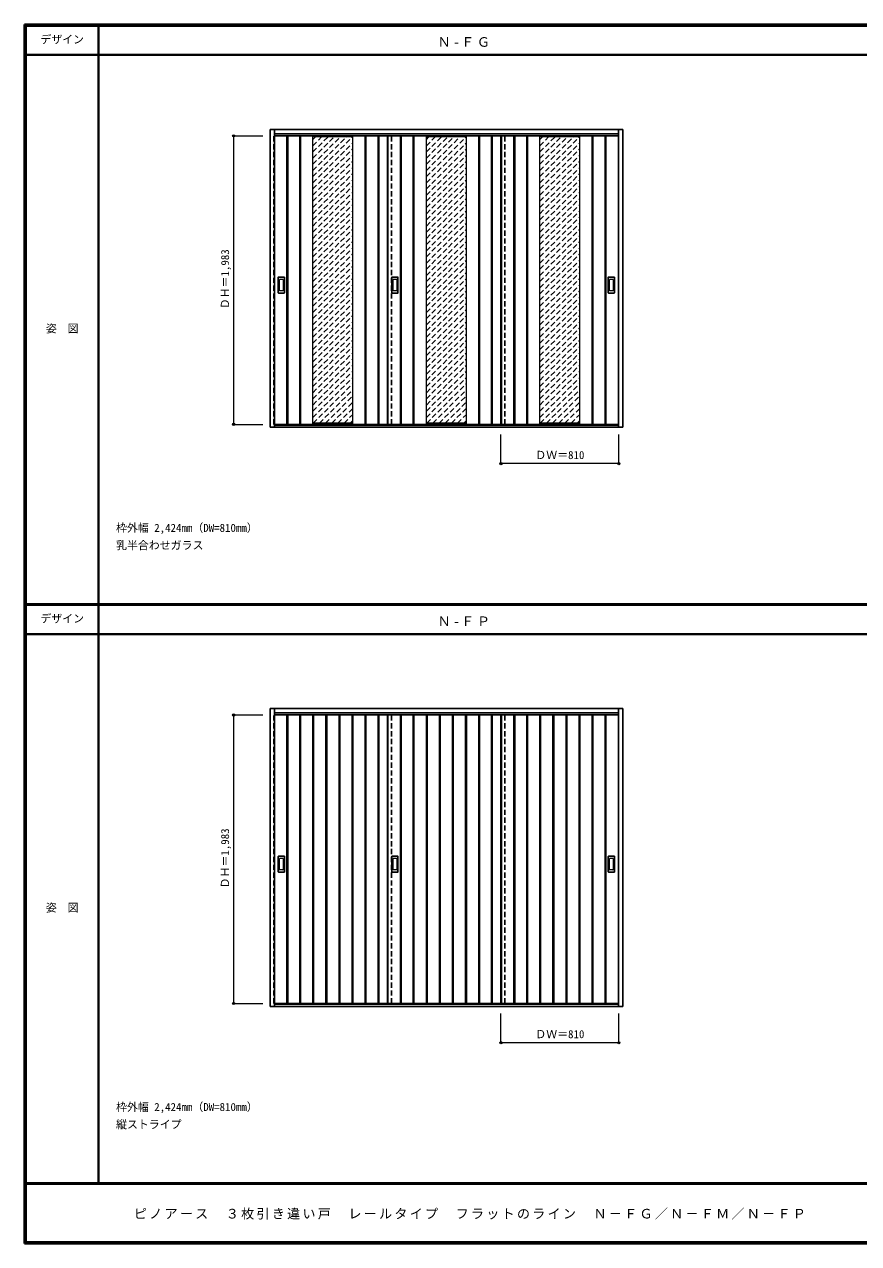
# Model space of a CAD drawing. Units: millimetres, scale not verified. Extents: x -6000 to 5700, y -4307 to 4175.
# Drawn here: x -6000 to -267, y -4205 to 4175 of the extents above; entities that cross this region are included whole.
import ezdxf
from ezdxf.enums import TextEntityAlignment as Align

# ---------------------------------------------------------------- set-up
doc = ezdxf.new("R2010")
doc.units = ezdxf.units.MM
doc.header["$LTSCALE"] = 30
doc.header["$PDMODE"] = 32
doc.header["$PDSIZE"] = 15
doc.linetypes.add('DASHED1', pattern=[1.8, 1.2, -0.6])
for name, color, linetype, lineweight in [('0-2_扉', 4, 'DASHED1', 9), ('0-3_仕上げ', 3, 'Continuous', 25), ('0-4_枠', 3, 'Continuous', 25), ('0-6_引手', 3, 'Continuous', 25), ('0-B_寸法', 4, 'Continuous', 9), ('0-C_ハッチ', 4, 'DASHED1', 9), ('F-1_枠', 6, 'Continuous', 40)]:
    doc.layers.add(name, color=color, linetype=linetype, lineweight=lineweight)
doc.layers.add('0-A_文字', color=7, linetype='Continuous')
doc.layers.add('F-A_文字', color=7, linetype='Continuous')
doc.styles.add('ＭＳ ゴシック', font='')
doc.styles.get('ＭＳ ゴシック').set_extended_font_data('MS Gothic')

msp = doc.modelspace()

# ---------------------------------------------------------------- linework, layer by layer
at = {"layer": '0-2_扉'}
for p, q in [((-4285, 3409), (-4282, 3409)), ((-3475, 1426), (-3475, 3409)), ((-2695, 1426), (-2695, 3409)), ((-1915, 3409), (-1918, 3409)), ((-4285, -571.5), (-4282, -571.5)), ((-3475, -2554.5), (-3475, -571.5)), ((-2695, -2554.5), (-2695, -571.5)), ((-1915, -571.5), (-1918, -571.5))]:
    msp.add_line(p, q, dxfattribs=at)
at = {"layer": '0-2_扉', "color": 3, "linetype": 'Continuous', "lineweight": 25}
for p, q in [((-4282, 3409), (-1918, 3409)), ((-3505, 3409), (-3505, 1426)), ((-2725, 1426), (-2725, 3409)), ((-4282, 1426), (-1918, 1426)), ((-4282, -571.5), (-1918, -571.5)), ((-3505, -571.5), (-3505, -2554.5)), ((-2725, -2554.5), (-2725, -571.5)), ((-4282, -2554.5), (-1918, -2554.5))]:
    msp.add_line(p, q, dxfattribs=at)
at = {"layer": '0-2_扉'}
for points in [[(-4282, 1426), (-4285, 1426), (-4285, 3409)], [(-1918, 1426), (-1915, 1426), (-1915, 3409)], [(-4282, -2554.5), (-4285, -2554.5), (-4285, -571.5)], [(-1918, -2554.5), (-1915, -2554.5), (-1915, -571.5)]]:
    msp.add_lwpolyline(points, dxfattribs=at)
at = {"layer": '0-3_仕上げ'}
for p, q in [((-4195.5, 1426), (-4195.5, 3409)), ((-4190.5, 1426), (-4190.5, 3409)), ((-4107.5, 1426), (-4107.5, 3409)), ((-4102.5, 1426), (-4102.5, 3409)), ((-3657.5, 1426), (-3657.5, 3409)), ((-3652.5, 1426), (-3652.5, 3409)), ((-3569.5, 1426), (-3569.5, 3409)), ((-3564.5, 1426), (-3564.5, 3409)), ((-3502, 1426), (-3502, 3409)), ((-3415.5, 1426), (-3415.5, 3409)), ((-3410.5, 1426), (-3410.5, 3409)), ((-3327.5, 1426), (-3327.5, 3409)), ((-3322.5, 1426), (-3322.5, 3409)), ((-2877.5, 1426), (-2877.5, 3409)), ((-2872.5, 1426), (-2872.5, 3409)), ((-2789.5, 1426), (-2789.5, 3409)), ((-2784.5, 1426), (-2784.5, 3409)), ((-2722, 1426), (-2722, 3409)), ((-2635.5, 1426), (-2635.5, 3409)), ((-2630.5, 1426), (-2630.5, 3409)), ((-2547.5, 1426), (-2547.5, 3409)), ((-2542.5, 1426), (-2542.5, 3409)), ((-2097.5, 1426), (-2097.5, 3409)), ((-2092.5, 1426), (-2092.5, 3409)), ((-2009.5, 1426), (-2009.5, 3409)), ((-2004.5, 1426), (-2004.5, 3409)), ((-4195.5, -571.5), (-4195.5, -2554.5)), ((-4190.5, -571.5), (-4190.5, -2554.5)), ((-4107.5, -571.5), (-4107.5, -2554.5)), ((-4102.5, -571.5), (-4102.5, -2554.5)), ((-4017.5, -571.5), (-4017.5, -2554.5)), ((-4012.5, -571.5), (-4012.5, -2554.5)), ((-3927.5, -571.5), (-3927.5, -2554.5)), ((-3922.5, -571.5), (-3922.5, -2554.5)), ((-3837.5, -2554.5), (-3837.5, -571.5)), ((-3832.5, -2554.5), (-3832.5, -571.5)), ((-3747.5, -2554.5), (-3747.5, -571.5)), ((-3742.5, -2554.5), (-3742.5, -571.5)), ((-3657.5, -2554.5), (-3657.5, -571.5)), ((-3652.5, -2554.5), (-3652.5, -571.5)), ((-3569.5, -2554.5), (-3569.5, -571.5)), ((-3564.5, -2554.5), (-3564.5, -571.5)), ((-3502, -2554.5), (-3502, -571.5)), ((-3415.5, -571.5), (-3415.5, -2554.5)), ((-3410.5, -571.5), (-3410.5, -2554.5)), ((-3327.5, -571.5), (-3327.5, -2554.5)), ((-3322.5, -571.5), (-3322.5, -2554.5)), ((-3237.5, -571.5), (-3237.5, -2554.5)), ((-3232.5, -571.5), (-3232.5, -2554.5)), ((-3147.5, -571.5), (-3147.5, -2554.5)), ((-3142.5, -571.5), (-3142.5, -2554.5)), ((-3057.5, -2554.5), (-3057.5, -571.5)), ((-3052.5, -2554.5), (-3052.5, -571.5)), ((-2967.5, -2554.5), (-2967.5, -571.5)), ((-2962.5, -2554.5), (-2962.5, -571.5)), ((-2877.5, -2554.5), (-2877.5, -571.5)), ((-2872.5, -2554.5), (-2872.5, -571.5)), ((-2789.5, -2554.5), (-2789.5, -571.5)), ((-2784.5, -2554.5), (-2784.5, -571.5)), ((-2722, -2554.5), (-2722, -571.5)), ((-2635.5, -571.5), (-2635.5, -2554.5)), ((-2630.5, -571.5), (-2630.5, -2554.5)), ((-2547.5, -571.5), (-2547.5, -2554.5)), ((-2542.5, -571.5), (-2542.5, -2554.5)), ((-2457.5, -571.5), (-2457.5, -2554.5)), ((-2452.5, -571.5), (-2452.5, -2554.5)), ((-2367.5, -571.5), (-2367.5, -2554.5)), ((-2362.5, -571.5), (-2362.5, -2554.5)), ((-2277.5, -2554.5), (-2277.5, -571.5)), ((-2272.5, -2554.5), (-2272.5, -571.5)), ((-2187.5, -2554.5), (-2187.5, -571.5)), ((-2182.5, -2554.5), (-2182.5, -571.5)), ((-2097.5, -2554.5), (-2097.5, -571.5)), ((-2092.5, -2554.5), (-2092.5, -571.5)), ((-2009.5, -2554.5), (-2009.5, -571.5)), ((-2004.5, -2554.5), (-2004.5, -571.5))]:
    msp.add_line(p, q, dxfattribs=at)
at = {"layer": '0-3_仕上げ', "color": 7, "lineweight": 18}
for p, q in [((-4017.5, 1426), (-4017.5, 3409)), ((-3742.5, 3401), (-4017.5, 3401)), ((-3742.5, 1426), (-3742.5, 3409)), ((-3237.5, 1426), (-3237.5, 3409)), ((-2962.5, 3401), (-3237.5, 3401)), ((-2962.5, 1426), (-2962.5, 3409)), ((-2457.5, 1426), (-2457.5, 3409)), ((-2182.5, 3401), (-2457.5, 3401)), ((-2182.5, 1426), (-2182.5, 3409)), ((-3742.5, 1434), (-4017.5, 1434)), ((-2962.5, 1434), (-3237.5, 1434)), ((-2182.5, 1434), (-2457.5, 1434))]:
    msp.add_line(p, q, dxfattribs=at)
at = {"layer": '0-3_仕上げ', "linetype": 'DASHED1'}
for p, q in [((-3478, 1426), (-3478, 3409)), ((-2698, 1426), (-2698, 3409)), ((-3478, -2554.5), (-3478, -571.5)), ((-2698, -2554.5), (-2698, -571.5))]:
    msp.add_line(p, q, dxfattribs=at)
at = {"layer": '0-4_枠'}
for p, q in [((-4312, 3453), (-1888, 3453)), ((-4312, 1406), (-4312, 3453)), ((-4282, 1406), (-4282, 3453)), ((-1918, 1406), (-1918, 3453)), ((-1888, 1406), (-1888, 3453)), ((-4282, 3423), (-1918, 3423)), ((-1888, 1406), (-4312, 1406)), ((-1918, 1421), (-4282, 1421)), ((-4312, -527.5), (-1888, -527.5)), ((-4312, -2574.5), (-4312, -527.5)), ((-4282, -2574.5), (-4282, -527.5)), ((-4282, -557.5), (-1918, -557.5)), ((-1918, -2574.5), (-1918, -527.5)), ((-1888, -2574.5), (-1888, -527.5)), ((-1888, -2574.5), (-4312, -2574.5)), ((-1918, -2559.5), (-4282, -2559.5))]:
    msp.add_line(p, q, dxfattribs=at)
at = {"layer": '0-6_引手'}
for p, q in [((-4255, 2330), (-4255, 2437)), ((-4214.5, 2438.5), (-4253.5, 2438.5)), ((-4213, 2437), (-4213, 2330)), ((-3475, 2330), (-3475, 2437)), ((-3434.5, 2438.5), (-3473.5, 2438.5)), ((-3433, 2437), (-3433, 2330)), ((-1987, 2330), (-1987, 2437)), ((-1946.5, 2438.5), (-1985.5, 2438.5)), ((-1945, 2437), (-1945, 2330)), ((-4214.5, 2328.5), (-4253.5, 2328.5)), ((-3434.5, 2328.5), (-3473.5, 2328.5)), ((-1946.5, 2328.5), (-1985.5, 2328.5)), ((-4255, -1650.5), (-4255, -1543.5)), ((-4214.5, -1542), (-4253.5, -1542)), ((-4213, -1543.5), (-4213, -1650.5)), ((-3475, -1650.5), (-3475, -1543.5)), ((-3434.5, -1542), (-3473.5, -1542)), ((-3433, -1543.5), (-3433, -1650.5)), ((-1987, -1650.5), (-1987, -1543.5)), ((-1946.5, -1542), (-1985.5, -1542)), ((-1945, -1543.5), (-1945, -1650.5)), ((-4214.5, -1652), (-4253.5, -1652)), ((-3434.5, -1652), (-3473.5, -1652)), ((-1946.5, -1652), (-1985.5, -1652))]:
    msp.add_line(p, q, dxfattribs=at)
at = {"layer": '0-6_引手', "color": 7, "lineweight": 18}
for p, q in [((-4246.5, 2346), (-4246.5, 2421)), ((-4223, 2422.5), (-4245, 2422.5)), ((-4221.5, 2421), (-4221.5, 2346)), ((-3466.5, 2346), (-3466.5, 2421)), ((-3443, 2422.5), (-3465, 2422.5)), ((-3441.5, 2421), (-3441.5, 2346)), ((-1978.5, 2346), (-1978.5, 2421)), ((-1955, 2422.5), (-1977, 2422.5)), ((-1953.5, 2421), (-1953.5, 2346)), ((-4223, 2344.5), (-4245, 2344.5)), ((-3443, 2344.5), (-3465, 2344.5)), ((-1955, 2344.5), (-1977, 2344.5)), ((-4246.5, -1634.5), (-4246.5, -1559.5)), ((-4223, -1558), (-4245, -1558)), ((-4221.5, -1559.5), (-4221.5, -1634.5)), ((-3466.5, -1634.5), (-3466.5, -1559.5)), ((-3443, -1558), (-3465, -1558)), ((-3441.5, -1559.5), (-3441.5, -1634.5)), ((-1978.5, -1634.5), (-1978.5, -1559.5)), ((-1955, -1558), (-1977, -1558)), ((-1953.5, -1559.5), (-1953.5, -1634.5)), ((-4223, -1636), (-4245, -1636)), ((-3443, -1636), (-3465, -1636)), ((-1955, -1636), (-1977, -1636))]:
    msp.add_line(p, q, dxfattribs=at)
at = {"layer": '0-6_引手'}
for centre, start, end in [((-4253.5, 2437), 90, 180), ((-4214.5, 2437), 0, 90), ((-3473.5, 2437), 90, 180), ((-3434.5, 2437), 0, 90), ((-1985.5, 2437), 90, 180), ((-1946.5, 2437), 0, 90), ((-4253.5, 2330), 180, 270), ((-4214.5, 2330), 270, 0), ((-3473.5, 2330), 180, 270), ((-3434.5, 2330), 270, 0), ((-1985.5, 2330), 180, 270), ((-1946.5, 2330), 270, 0), ((-4253.5, -1543.5), 90, 180), ((-4214.5, -1543.5), 0, 90), ((-3473.5, -1543.5), 90, 180), ((-3434.5, -1543.5), 0, 90), ((-1985.5, -1543.5), 90, 180), ((-1946.5, -1543.5), 0, 90), ((-4253.5, -1650.5), 180, 270), ((-4214.5, -1650.5), 270, 0), ((-3473.5, -1650.5), 180, 270), ((-3434.5, -1650.5), 270, 0), ((-1985.5, -1650.5), 180, 270), ((-1946.5, -1650.5), 270, 0)]:
    msp.add_arc(centre, 1.5, start, end, dxfattribs=at)
at = {"layer": '0-6_引手', "color": 7, "lineweight": 18}
for centre, start, end in [((-4245, 2421), 90, 180), ((-4223, 2421), 0, 90), ((-3465, 2421), 90, 180), ((-3443, 2421), 0, 90), ((-1977, 2421), 90, 180), ((-1955, 2421), 0, 90), ((-4245, 2346), 180, 270), ((-4223, 2346), 270, 0), ((-3465, 2346), 180, 270), ((-3443, 2346), 270, 0), ((-1977, 2346), 180, 270), ((-1955, 2346), 270, 0), ((-4245, -1559.5), 90, 180), ((-4223, -1559.5), 0, 90), ((-3465, -1559.5), 90, 180), ((-3443, -1559.5), 0, 90), ((-1977, -1559.5), 90, 180), ((-1955, -1559.5), 0, 90), ((-4245, -1634.5), 180, 270), ((-4223, -1634.5), 270, 0), ((-3465, -1634.5), 180, 270), ((-3443, -1634.5), 270, 0), ((-1977, -1634.5), 180, 270), ((-1955, -1634.5), 270, 0)]:
    msp.add_arc(centre, 1.5, start, end, dxfattribs=at)
at = {"layer": '0-B_寸法'}
for p, q in [((-4562, 3409), (-4562, 1426)), ((-4562, 3409), (-4362, 3409)), ((-4562, 1426), (-4362, 1426)), ((-2725, 1156), (-2725, 1356)), ((-1915, 1156), (-1915, 1356)), ((-1915, 1156), (-2725, 1156)), ((-4562, -571.5), (-4562, -2554.5)), ((-4562, -571.5), (-4362, -571.5)), ((-4562, -2554.5), (-4362, -2554.5)), ((-2725, -2824.5), (-2725, -2624.5)), ((-1915, -2824.5), (-1915, -2624.5)), ((-1915, -2824.5), (-2725, -2824.5))]:
    msp.add_line(p, q, dxfattribs=at)
at = {"layer": '0-B_寸法', "color": 7}
for p in [(-4562, 3409), (-4562, 1426), (-2725, 1156), (-1915, 1156), (-4562, -571.5), (-4562, -2554.5), (-2725, -2824.5), (-1915, -2824.5)]:
    msp.add_point(p, dxfattribs=at)
at = {"layer": '0-C_ハッチ'}
for p, q in [((-4017.5, 3128.53), (-3745.03, 3401)), ((-4017.5, 3170.95), (-3787.45, 3401)), ((-4017.5, 3213.38), (-3829.88, 3401)), ((-4017.5, 3255.81), (-3872.31, 3401)), ((-4017.5, 3298.23), (-3914.73, 3401)), ((-4017.5, 3340.66), (-3957.16, 3401)), ((-4017.5, 3383.09), (-3999.59, 3401)), ((-4017.5, 3086.1), (-3742.5, 3361.1)), ((-3237.5, 3128.53), (-2965.03, 3401)), ((-3237.5, 3170.95), (-3007.45, 3401)), ((-3237.5, 3213.38), (-3049.88, 3401)), ((-3237.5, 3255.81), (-3092.31, 3401)), ((-3237.5, 3298.23), (-3134.73, 3401)), ((-3237.5, 3340.66), (-3177.16, 3401)), ((-3237.5, 3383.09), (-3219.59, 3401)), ((-3237.5, 3086.1), (-2962.5, 3361.1)), ((-2457.5, 3128.53), (-2185.03, 3401)), ((-2457.5, 3170.95), (-2227.45, 3401)), ((-2457.5, 3213.38), (-2269.88, 3401)), ((-2457.5, 3255.81), (-2312.31, 3401)), ((-2457.5, 3298.23), (-2354.73, 3401)), ((-2457.5, 3340.66), (-2397.16, 3401)), ((-2457.5, 3383.09), (-2439.59, 3401)), ((-2457.5, 3086.1), (-2182.5, 3361.1)), ((-4017.5, 3043.68), (-3742.5, 3318.68)), ((-4017.5, 3001.25), (-3742.5, 3276.25)), ((-3237.5, 3043.68), (-2962.5, 3318.68)), ((-3237.5, 3001.25), (-2962.5, 3276.25)), ((-2457.5, 3043.68), (-2182.5, 3318.68)), ((-2457.5, 3001.25), (-2182.5, 3276.25)), ((-4017.5, 2958.82), (-3742.5, 3233.82)), ((-4017.5, 2916.4), (-3742.5, 3191.4)), ((-3237.5, 2958.82), (-2962.5, 3233.82)), ((-3237.5, 2916.4), (-2962.5, 3191.4)), ((-2457.5, 2958.82), (-2182.5, 3233.82)), ((-2457.5, 2916.4), (-2182.5, 3191.4)), ((-4017.5, 2873.97), (-3742.5, 3148.97)), ((-4017.5, 2831.54), (-3742.5, 3106.54)), ((-3237.5, 2873.97), (-2962.5, 3148.97)), ((-3237.5, 2831.54), (-2962.5, 3106.54)), ((-2457.5, 2873.97), (-2182.5, 3148.97)), ((-2457.5, 2831.54), (-2182.5, 3106.54)), ((-4017.5, 2789.12), (-3742.5, 3064.12)), ((-4017.5, 2746.69), (-3742.5, 3021.69)), ((-3237.5, 2789.12), (-2962.5, 3064.12)), ((-3237.5, 2746.69), (-2962.5, 3021.69)), ((-2457.5, 2789.12), (-2182.5, 3064.12)), ((-2457.5, 2746.69), (-2182.5, 3021.69)), ((-4017.5, 2704.26), (-3742.5, 2979.26)), ((-4017.5, 2661.84), (-3742.5, 2936.84)), ((-3237.5, 2704.26), (-2962.5, 2979.26)), ((-3237.5, 2661.84), (-2962.5, 2936.84)), ((-2457.5, 2704.26), (-2182.5, 2979.26)), ((-2457.5, 2661.84), (-2182.5, 2936.84)), ((-4017.5, 2619.41), (-3742.5, 2894.41)), ((-4017.5, 2576.98), (-3742.5, 2851.98)), ((-3237.5, 2619.41), (-2962.5, 2894.41)), ((-3237.5, 2576.98), (-2962.5, 2851.98)), ((-2457.5, 2619.41), (-2182.5, 2894.41)), ((-2457.5, 2576.98), (-2182.5, 2851.98)), ((-4017.5, 2534.56), (-3742.5, 2809.56)), ((-4017.5, 2492.13), (-3742.5, 2767.13)), ((-3237.5, 2534.56), (-2962.5, 2809.56)), ((-3237.5, 2492.13), (-2962.5, 2767.13)), ((-2457.5, 2534.56), (-2182.5, 2809.56)), ((-2457.5, 2492.13), (-2182.5, 2767.13)), ((-4017.5, 2449.71), (-3742.5, 2724.71)), ((-4017.5, 2407.28), (-3742.5, 2682.28)), ((-3237.5, 2449.71), (-2962.5, 2724.71)), ((-3237.5, 2407.28), (-2962.5, 2682.28)), ((-2457.5, 2449.71), (-2182.5, 2724.71)), ((-2457.5, 2407.28), (-2182.5, 2682.28)), ((-4017.5, 2364.85), (-3742.5, 2639.85)), ((-3237.5, 2364.85), (-2962.5, 2639.85)), ((-2457.5, 2364.85), (-2182.5, 2639.85)), ((-4017.5, 2322.43), (-3742.5, 2597.43)), ((-4017.5, 2280), (-3742.5, 2555)), ((-3237.5, 2322.43), (-2962.5, 2597.43)), ((-3237.5, 2280), (-2962.5, 2555)), ((-2457.5, 2322.43), (-2182.5, 2597.43)), ((-2457.5, 2280), (-2182.5, 2555)), ((-4017.5, 2237.57), (-3742.5, 2512.57)), ((-4017.5, 2195.15), (-3742.5, 2470.15)), ((-3237.5, 2237.57), (-2962.5, 2512.57)), ((-3237.5, 2195.15), (-2962.5, 2470.15)), ((-2457.5, 2237.57), (-2182.5, 2512.57)), ((-2457.5, 2195.15), (-2182.5, 2470.15)), ((-4017.5, 2152.72), (-3742.5, 2427.72)), ((-4017.5, 2110.29), (-3742.5, 2385.29)), ((-3237.5, 2152.72), (-2962.5, 2427.72)), ((-3237.5, 2110.29), (-2962.5, 2385.29)), ((-2457.5, 2152.72), (-2182.5, 2427.72)), ((-2457.5, 2110.29), (-2182.5, 2385.29)), ((-4017.5, 2067.87), (-3742.5, 2342.87)), ((-4017.5, 2025.44), (-3742.5, 2300.44)), ((-3237.5, 2067.87), (-2962.5, 2342.87)), ((-3237.5, 2025.44), (-2962.5, 2300.44)), ((-2457.5, 2067.87), (-2182.5, 2342.87)), ((-2457.5, 2025.44), (-2182.5, 2300.44)), ((-4017.5, 1983.02), (-3742.5, 2258.02)), ((-4017.5, 1940.59), (-3742.5, 2215.59)), ((-3237.5, 1983.02), (-2962.5, 2258.02)), ((-3237.5, 1940.59), (-2962.5, 2215.59)), ((-2457.5, 1983.02), (-2182.5, 2258.02)), ((-2457.5, 1940.59), (-2182.5, 2215.59)), ((-4017.5, 1898.16), (-3742.5, 2173.16)), ((-4017.5, 1855.74), (-3742.5, 2130.74)), ((-3237.5, 1898.16), (-2962.5, 2173.16)), ((-3237.5, 1855.74), (-2962.5, 2130.74)), ((-2457.5, 1898.16), (-2182.5, 2173.16)), ((-2457.5, 1855.74), (-2182.5, 2130.74)), ((-4017.5, 1813.31), (-3742.5, 2088.31)), ((-4017.5, 1770.88), (-3742.5, 2045.88)), ((-3237.5, 1813.31), (-2962.5, 2088.31)), ((-3237.5, 1770.88), (-2962.5, 2045.88)), ((-2457.5, 1813.31), (-2182.5, 2088.31)), ((-2457.5, 1770.88), (-2182.5, 2045.88)), ((-4017.5, 1728.46), (-3742.5, 2003.46)), ((-4017.5, 1686.03), (-3742.5, 1961.03)), ((-3237.5, 1728.46), (-2962.5, 2003.46)), ((-3237.5, 1686.03), (-2962.5, 1961.03)), ((-2457.5, 1728.46), (-2182.5, 2003.46)), ((-2457.5, 1686.03), (-2182.5, 1961.03)), ((-4017.5, 1643.6), (-3742.5, 1918.6)), ((-4017.5, 1601.18), (-3742.5, 1876.18)), ((-3237.5, 1643.6), (-2962.5, 1918.6)), ((-3237.5, 1601.18), (-2962.5, 1876.18)), ((-2457.5, 1643.6), (-2182.5, 1918.6)), ((-2457.5, 1601.18), (-2182.5, 1876.18)), ((-4017.5, 1558.75), (-3742.5, 1833.75)), ((-4017.5, 1516.32), (-3742.5, 1791.32)), ((-3237.5, 1558.75), (-2962.5, 1833.75)), ((-3237.5, 1516.32), (-2962.5, 1791.32)), ((-2457.5, 1558.75), (-2182.5, 1833.75)), ((-2457.5, 1516.32), (-2182.5, 1791.32)), ((-4017.5, 1473.9), (-3742.5, 1748.9)), ((-4014.97, 1434), (-3742.5, 1706.47)), ((-3237.5, 1473.9), (-2962.5, 1748.9)), ((-3234.97, 1434), (-2962.5, 1706.47)), ((-2457.5, 1473.9), (-2182.5, 1748.9)), ((-2454.97, 1434), (-2182.5, 1706.47)), ((-3972.55, 1434), (-3742.5, 1664.05)), ((-3930.12, 1434), (-3742.5, 1621.62)), ((-3192.55, 1434), (-2962.5, 1664.05)), ((-3150.12, 1434), (-2962.5, 1621.62)), ((-2412.55, 1434), (-2182.5, 1664.05)), ((-2370.12, 1434), (-2182.5, 1621.62)), ((-3887.69, 1434), (-3742.5, 1579.19)), ((-3845.27, 1434), (-3742.5, 1536.77)), ((-3107.69, 1434), (-2962.5, 1579.19)), ((-3065.27, 1434), (-2962.5, 1536.77)), ((-2327.69, 1434), (-2182.5, 1579.19)), ((-2285.27, 1434), (-2182.5, 1536.77)), ((-3802.84, 1434), (-3742.5, 1494.34)), ((-3760.41, 1434), (-3742.5, 1451.91)), ((-3022.84, 1434), (-2962.5, 1494.34)), ((-2980.41, 1434), (-2962.5, 1451.91)), ((-2242.84, 1434), (-2182.5, 1494.34)), ((-2200.41, 1434), (-2182.5, 1451.91))]:
    msp.add_line(p, q, dxfattribs=at)
at = {"layer": 'F-1_枠'}
for p, q in [((-6000, 4175), (5700, 4175)), ((-6000, 4175), (-6000, -4205)), ((-6000, 4170), (5700, 4170)), ((-6000, 4165), (5700, 4165)), ((-5995, 4175), (-5995, -4205)), ((-5990, 4175), (-5990, -4205)), ((-5490, 4175), (-5490, -3790)), ((-6000, 3965), (5700, 3965)), ((-6000, 190.5), (5700, 190.5)), ((-6000, 187.5), (5700, 187.5)), ((-6000, 184.5), (5700, 184.5)), ((-6000, -15.5), (5700, -15.5)), ((5700, -3790), (-6000, -3790)), ((5700, -3795), (-6000, -3795)), ((5700, -4195), (-6000, -4195)), ((5700, -4200), (-6000, -4200)), ((5700, -4205), (-6000, -4205))]:
    msp.add_line(p, q, dxfattribs=at)

# ---------------------------------------------------------------- texts
at = {"layer": '0-A_文字', "style": 'ＭＳ ゴシック'}
for s, p in [('枠外幅 2,424mm（DW=810mm）', (-5370, 670.5)), ('乳半合わせガラス', (-5370, 550.5)), ('枠外幅 2,424mm（DW=810mm）', (-5370, -3310)), ('縦ストライプ', (-5370, -3430))]:
    msp.add_text(s, height=54.99, dxfattribs=at).set_placement(p, align=Align.BOTTOM_LEFT)
at = {"layer": '0-A_文字', "char_height": 65.98, "attachment_point": 7, "style": 'ＭＳ ゴシック'}
for s, insert in [('\\T1.2;Ｎ-ＦＧ', (-3160, 4020)), ('\\T1.2;Ｎ-ＦＰ', (-3160, 39.5))]:
    msp.add_mtext(s, dxfattribs=dict(at, insert=insert))
at = {"layer": '0-B_寸法', "color": 7, "style": 'ＭＳ ゴシック'}
for p in [(-4577, 2217.25), (-4577, -1763.25)]:
    msp.add_text('ＤＨ＝1,983', height=54.99, rotation=90, dxfattribs=at).set_placement(p, align=Align.BOTTOM_LEFT)
for p in [(-2488.75, 1171), (-2488.75, -2809.5)]:
    msp.add_text('ＤＷ＝810', height=54.99, dxfattribs=at).set_placement(p, align=Align.BOTTOM_LEFT)
at = {"layer": 'F-A_文字', "style": 'ＭＳ ゴシック'}
for s, p in [('デザイン', (-5890, 4027.5)), ('姿\u3000図', (-5852.5, 2040.25)), ('デザイン', (-5890, 47)), ('姿\u3000図', (-5852.5, -1940.25))]:
    msp.add_text(s, height=54.99, dxfattribs=at).set_placement(p, align=Align.BOTTOM_LEFT)
at = {"layer": 'F-A_文字', "insert": (-5247.55, -4040), "char_height": 65.98, "attachment_point": 7, "style": 'ＭＳ ゴシック'}
msp.add_mtext('\\T1.17;ピノアース\u3000３枚引き違い戸\u3000レールタイプ\u3000フラットのライン\u3000Ｎ－ＦＧ／Ｎ－ＦＭ／Ｎ－ＦＰ', dxfattribs=at)

doc.saveas('drawing.dxf')
